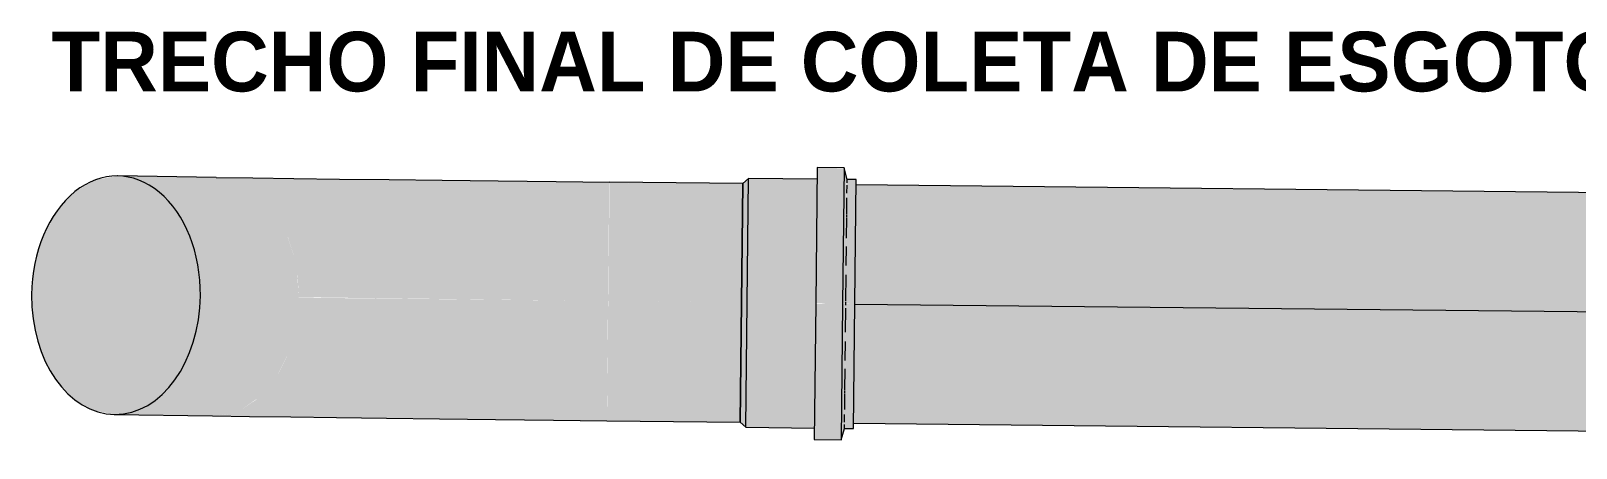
# Model space of a CAD drawing. Header units: metres. Extents: x 1.1 to 88.1, y -3.7 to 23.8.
# Drawn here: x 69.412 to 70.383, y -0.995 to -0.733 of the extents above; entities that cross this region are included whole.
import ezdxf

# ---------------------------------------------------------------- set-up
doc = ezdxf.new("R2010")
doc.units = ezdxf.units.M
for name, color, linetype, lineweight in [('G-ANNO-TEXT', 7, 'Continuous', 5), ('P-PIPE', 7, 'Continuous', 5), ('P-PIPE-CNTR', 7, 'Continuous', 5)]:
    doc.layers.add(name, color=color, linetype=linetype, lineweight=lineweight)
doc.styles.add('Century Gothic_B_1', font='GOTHICB.TTF', dxfattribs={"height": 0.0375})

# ---------------------------------------------------------------- blocks, each defined once
blk = doc.blocks.new('Curva 45_90 Longa - Serie Normal - Esgoto - MEP - Tigre - Standard-4043474-FF')
at = {"layer": 'P-PIPE', "true_color": 0xf5ebeb}
for points in [[(7.35587, -0.97387), (7.36962, -0.9714), (7.38249, -0.964), (7.3936, -0.95215), (7.40238, -0.93606), (7.40768, -0.91863), (7.40969, -0.89923), (7.40809, -0.87981), (7.40298, -0.86168), (7.39472, -0.84609), (7.38386, -0.8341), (7.37115, -0.82652), (7.35745, -0.82387), (7.3437, -0.82634), (7.33083, -0.83374), (7.31972, -0.84559), (7.31094, -0.86168), (7.30564, -0.87911), (7.30363, -0.89851), (7.30564, -0.91939), (7.31067, -0.93668), (7.3186, -0.95164), (7.32946, -0.96364), (7.34217, -0.97122), (7.35456, -0.97361)], [(7.47149, -0.90012), (7.47054, -0.88555), (7.46856, -0.87444), (7.46435, -0.86168), (7.45959, -0.85183), (7.45315, -0.84254), (7.44566, -0.83499), (7.43734, -0.82941), (7.42845, -0.82596), (7.41925, -0.82476), (7.35745, -0.82387), (7.37115, -0.82652), (7.38386, -0.8341), (7.39472, -0.84609), (7.40298, -0.86168), (7.40809, -0.87981), (7.40969, -0.89923), (7.47082, -0.90011)], [(7.66592, -0.90247), (7.66652, -0.82776), (7.59564, -0.82701), (7.48769, -0.82574), (7.45652, -0.82535), (7.42255, -0.82519), (7.42941, -0.82634), (7.43734, -0.82941), (7.44566, -0.83499), (7.45315, -0.84254), (7.45959, -0.85183), (7.46478, -0.86257), (7.46856, -0.87444), (7.47082, -0.88709), (7.47149, -0.90012), (7.63897, -0.90218), (7.66578, -0.90247)], [(7.81321, -0.90399), (7.81402, -0.8191), (7.79721, -0.81859), (7.79631, -0.90381), (7.81304, -0.90399)], [(7.81521, -0.90404), (7.81546, -0.88029), (7.81585, -0.82543), (7.81411, -0.8191), (7.81338, -0.90399)], [(7.75331, -0.90338), (7.75357, -0.87922), (7.7541, -0.82547), (7.7504, -0.82885), (7.74982, -0.90336), (7.75331, -0.90338)], [(7.41766, -0.97475), (7.42705, -0.97361), (7.43585, -0.97035), (7.4452, -0.964), (7.45194, -0.95744), (7.45857, -0.94824), (7.46429, -0.93668), (7.46802, -0.92574), (7.47054, -0.91313), (7.47149, -0.90012), (7.40969, -0.89923), (7.40768, -0.91863), (7.40219, -0.93668), (7.3936, -0.95215), (7.38249, -0.964), (7.36962, -0.9714), (7.35587, -0.97387), (7.40219, -0.97453)], [(7.66512, -0.97775), (7.66578, -0.90247), (7.47147, -0.9004), (7.47054, -0.91313), (7.46802, -0.92574), (7.46399, -0.93757), (7.45857, -0.94824), (7.45194, -0.95744), (7.44429, -0.96488), (7.43585, -0.97035), (7.42689, -0.97367), (7.41766, -0.97475), (7.47692, -0.97549), (7.53106, -0.97606), (7.64005, -0.97742)], [(7.74882, -0.97863), (7.74961, -0.90336), (7.66592, -0.90247), (7.66517, -0.97775), (7.72351, -0.97837)], [(7.75248, -0.98192), (7.7531, -0.90338), (7.74961, -0.90336), (7.74893, -0.97873), (7.75136, -0.98091)], [(7.7954, -0.98968), (7.81231, -0.98946), (7.81304, -0.90399), (7.79631, -0.9041), (7.79544, -0.98668)], [(7.81231, -0.98946), (7.81438, -0.98241), (7.81521, -0.90404), (7.81321, -0.9041), (7.81234, -0.98668)]]:
    blk.add_hatch(color=7, dxfattribs=at).paths.add_polyline_path(points)
h = blk.add_hatch(color=7, dxfattribs=at)
h.paths.add_polyline_path([(7.74961, -0.90336), (7.7503, -0.82864), (7.66671, -0.82776), (7.66606, -0.90247), (7.72351, -0.90308)])
h.paths.add_polyline_path([(7.6667, -0.82885), (7.66671, -0.82885), (7.72351, -0.82871)])
h = blk.add_hatch(color=7, dxfattribs=at)
h.paths.add_polyline_path([(7.82091, -0.9041), (7.82171, -0.82615), (7.81603, -0.82635), (7.81521, -0.90404)])
h.paths.add_polyline_path([(7.79631, -0.90384), (7.79709, -0.82589), (7.75414, -0.82543), (7.75344, -0.90339), (7.79628, -0.90384)])
h = blk.add_hatch(color=7, dxfattribs=at)
h.paths.add_polyline_path([(7.82008, -0.98264), (7.82091, -0.9041), (7.81521, -0.9041), (7.81464, -0.95816), (7.81444, -0.98258)])
h.paths.add_polyline_path([(7.79548, -0.98238), (7.79608, -0.90384), (7.75331, -0.90338), (7.75253, -0.98192), (7.79544, -0.98238)])
at = {"layer": 'P-PIPE'}
for p, q in [((7.41953, -0.82476), (7.35773, -0.82388)), ((7.79721, -0.81859), (7.79631, -0.90381)), ((7.81411, -0.81877), (7.79721, -0.81859)), ((7.81411, -0.81877), (7.81321, -0.90399)), ((7.81603, -0.82609), (7.81411, -0.81877)), ((7.7504, -0.82864), (7.66671, -0.82776)), ((7.74961, -0.90336), (7.7504, -0.82864)), ((7.7504, -0.82864), (7.74961, -0.90336)), ((7.75414, -0.82543), (7.7504, -0.82864)), ((7.75331, -0.90338), (7.75414, -0.82543)), ((7.79713, -0.82589), (7.75414, -0.82543)), ((7.82173, -0.82615), (7.81594, -0.82609)), ((7.81594, -0.83463), (7.816, -0.82973)), ((7.81601, -0.82828), (7.81603, -0.82609)), ((7.82091, -0.9041), (7.82173, -0.82615)), ((7.81581, -0.84764), (7.81591, -0.83763)), ((7.81564, -0.86293), (7.81578, -0.84998)), ((7.81579, -0.8488), (7.8158, -0.84805)), ((7.81579, -0.84952), (7.81579, -0.8488)), ((7.81546, -0.88018), (7.81559, -0.86826)), ((7.81523, -0.90238), (7.8154, -0.88609)), ((7.74882, -0.97863), (7.74961, -0.90336)), ((7.74961, -0.90336), (7.74882, -0.97863)), ((7.75248, -0.98192), (7.75331, -0.90338)), ((7.79631, -0.90381), (7.7954, -0.98968)), ((7.81321, -0.90399), (7.8123, -0.98986)), ((7.81502, -0.922), (7.81518, -0.90702)), ((7.8152, -0.90508), (7.81521, -0.90404)), ((7.81521, -0.90404), (7.81522, -0.903)), ((7.82008, -0.98264), (7.82091, -0.9041)), ((7.81483, -0.93988), (7.81496, -0.92792)), ((7.81464, -0.95826), (7.81478, -0.94524)), ((7.81451, -0.97072), (7.81461, -0.96061)), ((7.81462, -0.9602), (7.81463, -0.95945)), ((7.81463, -0.95945), (7.81463, -0.95872)), ((7.35558, -0.97386), (7.41738, -0.97475)), ((7.66512, -0.97775), (7.74882, -0.97864)), ((7.74882, -0.97864), (7.75248, -0.98192)), ((7.81438, -0.98257), (7.81441, -0.98024)), ((7.81442, -0.97876), (7.81447, -0.97393)), ((7.75248, -0.98192), (7.79548, -0.98238)), ((7.7954, -0.98968), (7.8123, -0.98986)), ((7.8123, -0.98986), (7.81438, -0.98258)), ((7.81401, -0.98257), (7.82008, -0.98264))]:
    blk.add_line(p, q, dxfattribs=at)
at = {"layer": 'P-PIPE', "flags": 128}
for points in [[(7.41953, -0.82476), (7.44255, -0.82509), (7.46845, -0.82543), (7.49709, -0.8258), (7.52826, -0.82619), (7.56163, -0.82659), (7.59675, -0.82699), (7.63313, -0.8274), (7.66671, -0.82776)], [(7.41738, -0.97475), (7.44052, -0.97507), (7.46653, -0.97542), (7.49527, -0.97579), (7.52653, -0.97618), (7.55998, -0.97658), (7.59518, -0.97699), (7.63162, -0.97739), (7.66512, -0.97775)]]:
    blk.add_lwpolyline(points, dxfattribs=at)
at = {"layer": 'P-PIPE'}
for start_param, end_param in [(4.717716, 7.859309), (1.576124, 4.717716)]:
    blk.add_ellipse((7.35666, -0.89887), major_axis=(0.00107, 0.07499), ratio=0.70707, start_param=start_param, end_param=end_param, dxfattribs=at)

msp = doc.modelspace()

# ---------------------------------------------------------------- hatches: boundary and pattern name
at = {"layer": 'P-PIPE', "true_color": 0x7f7f7f}
msp.add_hatch(color=8, dxfattribs=at).paths.add_polyline_path([(71.40679, -0.995), (71.40759, -0.89968), (71.40757, -0.845), (69.93075, -0.8294), (69.92924, -0.97939), (71.37669, -0.99468)])

# ---------------------------------------------------------------- linework, layer by layer
at = {"layer": 'P-PIPE'}
for p, q in [((71.40757, -0.845), (69.93075, -0.8294)), ((69.92916, -0.97939), (71.40679, -0.995))]:
    msp.add_line(p, q, dxfattribs=at)
at = {"layer": 'P-PIPE-CNTR'}
msp.add_line((69.92995, -0.90439), (71.40759, -0.92), dxfattribs=at)
msp.add_line((69.92995, -0.90439), (71.40759, -0.92), dxfattribs=at)

# ---------------------------------------------------------------- block references
at = {"layer": 'P-PIPE'}
msp.add_blockref('Curva 45_90 Longa - Serie Normal - Esgoto - MEP - Tigre - Standard-4043474-FF', (62.10905, 0), dxfattribs=at)

# ---------------------------------------------------------------- texts
at = {"layer": 'G-ANNO-TEXT', "color": 1, "true_color": 0xff0000, "insert": (69.42517, -0.73321), "char_height": 0.0375, "width": 1.1804848, "attachment_point": 1, "style": 'Century Gothic_B_1'}
msp.add_mtext('TRECHO FINAL DE COLETA DE ESGOTO ', dxfattribs=at)

doc.saveas('drawing.dxf')
